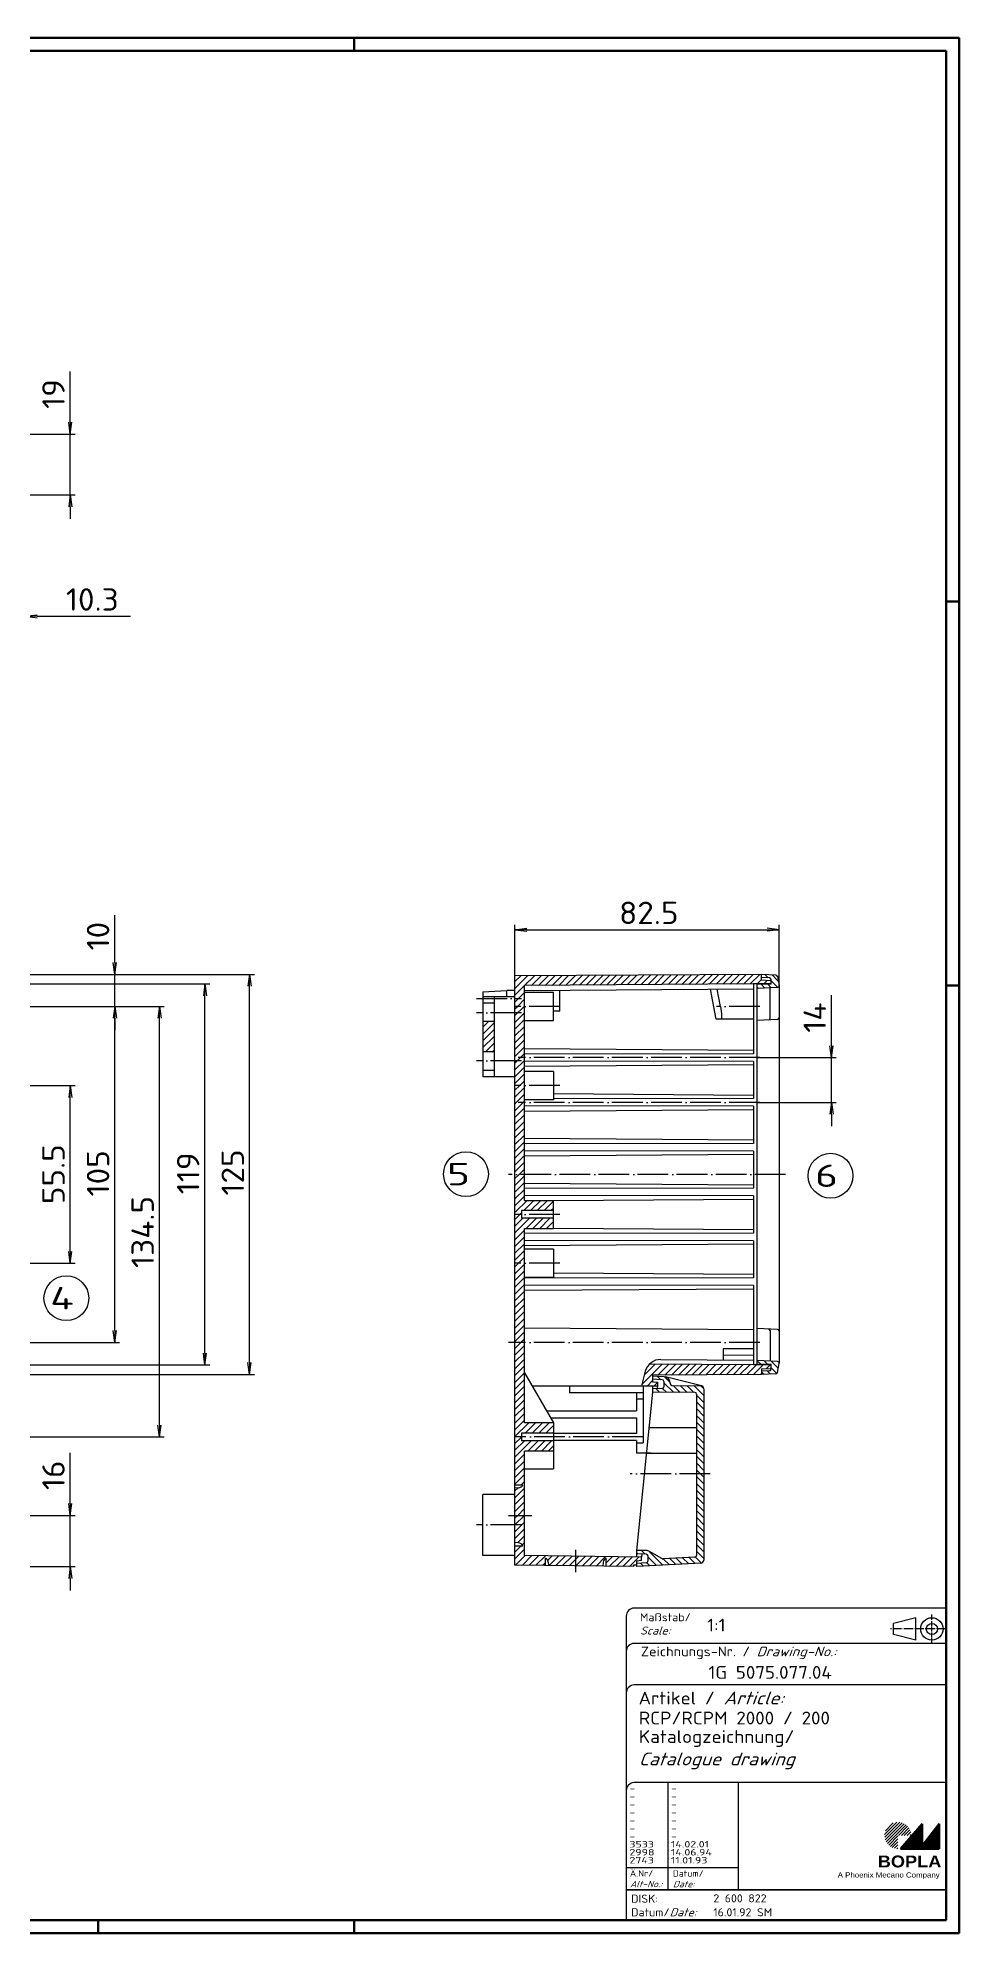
# Model space of a CAD drawing. Extents: x 1 to 840, y 1 to 593.
# Drawn here: x 552 to 840, y 1 to 593 of the extents above; entities that cross this region are included whole.
import ezdxf

# ---------------------------------------------------------------- set-up
doc = ezdxf.new("R2010")
doc.units = 0
doc.header["$LTSCALE"] = 0.4
doc.header["$MEASUREMENT"] = 0
doc.header["$PDMODE"] = 35
doc.header["$PDSIZE"] = -2
doc.linetypes.add('ACAD_ISO02W100', pattern=[15, 12, -3])
doc.linetypes.add('ACAD_ISO04W100', pattern=[30.5, 24, -3, 0.5, -3])
doc.layers.get('0').update_dxf_attribs({"linetype": 'CONTINUOUS'})
doc.layers.get('DEFPOINTS').update_dxf_attribs({"linetype": 'CONTINUOUS'})
doc.layers.add('1', color=7, linetype='CONTINUOUS')
doc.styles.get("Standard").update_dxf_attribs({"font": 'ISOCP.shx', "width": 1.2})
doc.styles.add('STD', font='isoct.shx')
doc.dimstyles.new('PHOENIX', dxfattribs={"dimtxt": 3.5, "dimasz": 3.72, "dimexe": 1.5, "dimexo": 0, "dimgap": 2, "dimtad": 1, "dimdsep": 46, "dimtxsty": 'STANDARD', "dimblk1": '_OPEN15', "dimblk2": '_OPEN15', "dimsah": 1, "dimcen": 0, "dimclrd": 1, "dimclre": 1, "dimclrt": 5, "dimadec": 0, "dimazin": 0, "dimtfac": 0.666667, "dimtmove": 0, "dimatfit": 0, "dimldrblk": '_OPEN15', "dimfxl": 1, "dimtolj": 1, "dimarcsym": 0})

# ---------------------------------------------------------------- blocks, each defined once
blk = doc.blocks.new('_OPEN15', base_point=(1, 0))
at = {"color": 0, "linetype": 'ByBlock'}
for p, q in [((1, 0), (0, 0.13)), ((0, 0), (1, 0)), ((1, 0), (0, -0.13))]:
    blk.add_line(p, q, dxfattribs=at)
blk = doc.blocks.new('*D2')
at = {"color": 1, "linetype": 'ByBlock'}
for p, q in [((562.32, 472.97), (562.32, 488.82)), ((515.4, 469.25), (563.82, 469.25)), ((562.32, 450.25), (562.32, 469.25)), ((538, 450.25), (563.82, 450.25)), ((562.32, 446.53), (562.32, 442.81))]:
    blk.add_line(p, q, dxfattribs=at)
at = {"layer": 'DEFPOINTS', "color": 0, "linetype": 'ByBlock'}
for p in [(515.4, 469.25), (562.32, 469.25), (538, 450.25)]:
    blk.add_point(p, dxfattribs=at)
at = {"color": 1, "linetype": 'ByBlock', "xscale": 3.72, "yscale": 3.72, "zscale": 3.72}
for p, rotation in [((562.32, 469.25), 270), ((562.32, 450.25), 90)]:
    blk.add_blockref('_OPEN15', p, dxfattribs=dict(at, rotation=rotation))
at = {"color": 5, "linetype": 'ByBlock', "insert": (557.07, 481.77), "char_height": 7, "attachment_point": 5, "rotation": 90}
blk.add_mtext('\\A1;19', dxfattribs=at)
blk = doc.blocks.new('*D9')
at = {"color": 1, "linetype": 'ByBlock'}
for p, q in [((548.25, 519.75), (548.25, 410.84)), ((538, 450.25), (538, 410.84)), ((534.28, 412.34), (530.56, 412.34)), ((538, 412.34), (548.25, 412.34)), ((551.97, 412.34), (581.13, 412.34))]:
    blk.add_line(p, q, dxfattribs=at)
at = {"layer": 'DEFPOINTS', "color": 0, "linetype": 'ByBlock'}
for p in [(548.25, 519.75), (538, 450.25), (548.25, 412.34)]:
    blk.add_point(p, dxfattribs=at)
at = {"color": 1, "linetype": 'ByBlock', "xscale": 3.72, "yscale": 3.72, "zscale": 3.72}
blk.add_blockref('_OPEN15', (538, 412.34), dxfattribs=at)
at = {"color": 1, "linetype": 'ByBlock', "xscale": 3.72, "yscale": 3.72, "zscale": 3.72, "rotation": 180}
blk.add_blockref('_OPEN15', (548.25, 412.34), dxfattribs=at)
at = {"color": 5, "linetype": 'ByBlock', "insert": (569.19, 417.59), "char_height": 7, "attachment_point": 5}
blk.add_mtext('\\A1;10.3', dxfattribs=at)
blk = doc.blocks.new('*D44')
at = {"color": 1, "linetype": 'ByBlock'}
for p, q in [((534.4, 265.73), (563.81, 265.73)), ((562.31, 213.95), (562.31, 262.01)), ((534.4, 210.23), (563.81, 210.23))]:
    blk.add_line(p, q, dxfattribs=at)
at = {"layer": 'DEFPOINTS', "color": 0, "linetype": 'ByBlock'}
for p in [(534.4, 265.73), (562.31, 265.73), (534.4, 210.23)]:
    blk.add_point(p, dxfattribs=at)
at = {"color": 1, "linetype": 'ByBlock', "xscale": 3.72, "yscale": 3.72, "zscale": 3.72}
for p, rotation in [((562.31, 265.73), 90), ((562.31, 210.23), 270)]:
    blk.add_blockref('_OPEN15', p, dxfattribs=dict(at, rotation=rotation))
at = {"color": 5, "linetype": 'ByBlock', "insert": (557.06, 238.06), "char_height": 7, "attachment_point": 5, "rotation": 90}
blk.add_mtext('\\A1;55.5', dxfattribs=at)
blk = doc.blocks.new('*D45')
at = {"color": 1, "linetype": 'ByBlock'}
for p, q in [((534, 290.48), (577.74, 290.48)), ((576.24, 189.2), (576.24, 286.76)), ((534, 185.48), (577.74, 185.48))]:
    blk.add_line(p, q, dxfattribs=at)
at = {"layer": 'DEFPOINTS', "color": 0, "linetype": 'ByBlock'}
for p in [(534, 290.48), (576.24, 290.48), (534, 185.48)]:
    blk.add_point(p, dxfattribs=at)
at = {"color": 1, "linetype": 'ByBlock', "xscale": 3.72, "yscale": 3.72, "zscale": 3.72}
for p, rotation in [((576.24, 290.48), 90), ((576.24, 185.48), 270)]:
    blk.add_blockref('_OPEN15', p, dxfattribs=dict(at, rotation=rotation))
at = {"color": 5, "linetype": 'ByBlock', "insert": (570.99, 238.33), "char_height": 7, "attachment_point": 5, "rotation": 90}
blk.add_mtext('\\A1;105', dxfattribs=at)
blk = doc.blocks.new('*D46')
at = {"color": 1, "linetype": 'ByBlock'}
for p, q in [((576.24, 304.2), (576.24, 318.92)), ((536, 300.48), (577.74, 300.48)), ((576.24, 290.48), (576.24, 300.48)), ((534, 290.48), (577.74, 290.48)), ((576.24, 286.76), (576.24, 283.04))]:
    blk.add_line(p, q, dxfattribs=at)
at = {"layer": 'DEFPOINTS', "color": 0, "linetype": 'ByBlock'}
for p in [(536, 300.48), (576.24, 300.48), (534, 290.48)]:
    blk.add_point(p, dxfattribs=at)
at = {"color": 1, "linetype": 'ByBlock', "xscale": 3.72, "yscale": 3.72, "zscale": 3.72}
for p, rotation in [((576.24, 300.48), 270), ((576.24, 290.48), 90)]:
    blk.add_blockref('_OPEN15', p, dxfattribs=dict(at, rotation=rotation))
at = {"color": 5, "linetype": 'ByBlock', "insert": (570.99, 312.43), "char_height": 7, "attachment_point": 5, "rotation": 90}
blk.add_mtext('\\A1;10', dxfattribs=at)
blk = doc.blocks.new('*D47')
at = {"color": 1, "linetype": 'ByBlock'}
for p, q in [((562.31, 135.2), (562.31, 151.05)), ((499, 131.48), (563.81, 131.48)), ((562.31, 115.48), (562.31, 131.48)), ((535.75, 115.48), (563.81, 115.48)), ((562.31, 111.76), (562.31, 108.04))]:
    blk.add_line(p, q, dxfattribs=at)
at = {"layer": 'DEFPOINTS', "color": 0, "linetype": 'ByBlock'}
for p in [(499, 131.48), (562.31, 131.48), (535.75, 115.48)]:
    blk.add_point(p, dxfattribs=at)
at = {"color": 1, "linetype": 'ByBlock', "xscale": 3.72, "yscale": 3.72, "zscale": 3.72}
for p, rotation in [((562.31, 131.48), 270), ((562.31, 115.48), 90)]:
    blk.add_blockref('_OPEN15', p, dxfattribs=dict(at, rotation=rotation))
at = {"color": 5, "linetype": 'ByBlock', "insert": (557.06, 144), "char_height": 7, "attachment_point": 5, "rotation": 90}
blk.add_mtext('\\A1;16', dxfattribs=at)
blk = doc.blocks.new('*D48')
at = {"color": 1, "linetype": 'ByBlock'}
for p, q in [((534, 290.48), (591.68, 290.48)), ((590.18, 159.7), (590.18, 286.76)), ((525.75, 155.98), (591.68, 155.98))]:
    blk.add_line(p, q, dxfattribs=at)
at = {"layer": 'DEFPOINTS', "color": 0, "linetype": 'ByBlock'}
for p in [(534, 290.48), (590.18, 290.48), (525.75, 155.98)]:
    blk.add_point(p, dxfattribs=at)
at = {"color": 1, "linetype": 'ByBlock', "xscale": 3.72, "yscale": 3.72, "zscale": 3.72}
for p, rotation in [((590.18, 290.48), 90), ((590.18, 155.98), 270)]:
    blk.add_blockref('_OPEN15', p, dxfattribs=dict(at, rotation=rotation))
at = {"color": 5, "linetype": 'ByBlock', "insert": (584.93, 220.02), "char_height": 7, "attachment_point": 5, "rotation": 90}
blk.add_mtext('\\A1;134.5', dxfattribs=at)
blk = doc.blocks.new('*D49')
at = {"color": 1, "linetype": 'ByBlock'}
for p, q in [((535, 297.48), (605.89, 297.48)), ((604.39, 182.2), (604.39, 293.76)), ((535, 178.48), (605.89, 178.48))]:
    blk.add_line(p, q, dxfattribs=at)
at = {"layer": 'DEFPOINTS', "color": 0, "linetype": 'ByBlock'}
for p in [(535, 297.48), (604.39, 297.48), (535, 178.48)]:
    blk.add_point(p, dxfattribs=at)
at = {"color": 1, "linetype": 'ByBlock', "xscale": 3.72, "yscale": 3.72, "zscale": 3.72}
for p, rotation in [((604.39, 297.48), 90), ((604.39, 178.48), 270)]:
    blk.add_blockref('_OPEN15', p, dxfattribs=dict(at, rotation=rotation))
at = {"color": 5, "linetype": 'ByBlock', "insert": (599.14, 238.33), "char_height": 7, "attachment_point": 5, "rotation": 90}
blk.add_mtext('\\A1;119', dxfattribs=at)
blk = doc.blocks.new('*D50')
at = {"color": 1, "linetype": 'ByBlock'}
for p, q in [((536, 300.48), (619.82, 300.48)), ((618.32, 179.2), (618.32, 296.76)), ((536, 175.48), (619.82, 175.48))]:
    blk.add_line(p, q, dxfattribs=at)
at = {"layer": 'DEFPOINTS', "color": 0, "linetype": 'ByBlock'}
for p in [(536, 300.48), (618.32, 300.48), (536, 175.48)]:
    blk.add_point(p, dxfattribs=at)
at = {"color": 1, "linetype": 'ByBlock', "xscale": 3.72, "yscale": 3.72, "zscale": 3.72}
for p, rotation in [((618.32, 300.48), 90), ((618.32, 175.48), 270)]:
    blk.add_blockref('_OPEN15', p, dxfattribs=dict(at, rotation=rotation))
at = {"color": 5, "linetype": 'ByBlock', "insert": (613.07, 238.6), "char_height": 7, "attachment_point": 5, "rotation": 90}
blk.add_mtext('\\A1;125', dxfattribs=at)
blk = doc.blocks.new('*D57')
at = {"color": 1, "linetype": 'ByBlock'}
for p, q in [((800.14, 278.2), (800.14, 293.95)), ((776.95, 274.48), (801.64, 274.48)), ((800.14, 260.48), (800.14, 274.48)), ((776.95, 260.48), (801.64, 260.48)), ((800.14, 256.76), (800.14, 253.04))]:
    blk.add_line(p, q, dxfattribs=at)
at = {"layer": 'DEFPOINTS', "color": 0, "linetype": 'ByBlock'}
for p in [(776.95, 274.48), (800.14, 274.48), (776.95, 260.48)]:
    blk.add_point(p, dxfattribs=at)
at = {"color": 1, "linetype": 'ByBlock', "xscale": 3.72, "yscale": 3.72, "zscale": 3.72}
for p, rotation in [((800.14, 274.48), 270), ((800.14, 260.48), 90)]:
    blk.add_blockref('_OPEN15', p, dxfattribs=dict(at, rotation=rotation))
at = {"color": 5, "linetype": 'ByBlock', "insert": (794.89, 286.95), "char_height": 7, "attachment_point": 5, "rotation": 90}
blk.add_mtext('\\A1;14', dxfattribs=at)
blk = doc.blocks.new('*D58')
at = {"color": 1, "linetype": 'ByBlock'}
for p, q in [((701.25, 299.98), (701.25, 315.94)), ((704.97, 314.44), (780.03, 314.44)), ((783.75, 296.91), (783.75, 315.94))]:
    blk.add_line(p, q, dxfattribs=at)
at = {"layer": 'DEFPOINTS', "color": 0, "linetype": 'ByBlock'}
for p in [(783.75, 314.44), (701.25, 299.98), (783.75, 296.91)]:
    blk.add_point(p, dxfattribs=at)
at = {"color": 1, "linetype": 'ByBlock', "xscale": 3.72, "yscale": 3.72, "zscale": 3.72, "rotation": 180}
blk.add_blockref('_OPEN15', (701.25, 314.44), dxfattribs=at)
at = {"color": 1, "linetype": 'ByBlock', "xscale": 3.72, "yscale": 3.72, "zscale": 3.72}
blk.add_blockref('_OPEN15', (783.75, 314.44), dxfattribs=at)
at = {"color": 5, "linetype": 'ByBlock', "insert": (743.06, 319.69), "char_height": 7, "attachment_point": 5}
blk.add_mtext('\\A1;82.5', dxfattribs=at)
blk = doc.blocks.new('*X66')
at = {"color": 0, "linetype": 'Continuous'}
for p, q in [((701.25, 296.08), (705.18, 300.01)), ((701.25, 298.2), (703.04, 299.99)), ((701.25, 293.96), (704.25, 296.96)), ((704.27, 296.98), (707.31, 300.02)), ((706.41, 296.99), (709.45, 300.03)), ((708.55, 297.01), (711.58, 300.05)), ((710.68, 297.02), (713.72, 300.06)), ((712.82, 297.04), (715.85, 300.07)), ((714.95, 297.05), (717.99, 300.09)), ((717.09, 297.07), (720.12, 300.1)), ((719.23, 297.08), (722.26, 300.12)), ((721.36, 297.1), (724.39, 300.13)), ((723.5, 297.11), (726.53, 300.14)), ((725.64, 297.13), (728.66, 300.16)), ((727.77, 297.14), (730.8, 300.17)), ((729.91, 297.16), (732.93, 300.19)), ((732.04, 297.17), (735.07, 300.2)), ((734.18, 297.19), (737.21, 300.21)), ((736.32, 297.2), (739.34, 300.23)), ((738.45, 297.22), (741.48, 300.24)), ((740.59, 297.23), (743.61, 300.25)), ((742.73, 297.25), (745.75, 300.27)), ((744.86, 297.26), (747.88, 300.28)), ((747, 297.28), (750.02, 300.3)), ((749.14, 297.29), (752.15, 300.31)), ((751.27, 297.31), (754.29, 300.32)), ((753.41, 297.32), (756.42, 300.34)), ((755.54, 297.34), (758.56, 300.35)), ((757.68, 297.35), (760.69, 300.37)), ((759.82, 297.37), (762.83, 300.38)), ((761.95, 297.38), (764.96, 300.39)), ((764.09, 297.4), (767.1, 300.41)), ((766.23, 297.41), (769.23, 300.42)), ((768.36, 297.43), (771.37, 300.44)), ((770.5, 297.44), (773.5, 300.45)), ((772.63, 297.46), (775.64, 300.46)), ((774.77, 297.47), (777.77, 300.48)), ((776.9, 297.48), (778.25, 298.83)), ((779.02, 297.48), (780.17, 298.63)), ((781.14, 297.48), (781.25, 297.59)), ((701.25, 291.84), (704.25, 294.84)), ((701.25, 287.59), (704.14, 290.48)), ((701.25, 289.71), (702.02, 290.48)), ((702.02, 290.48), (704.25, 292.71)), ((704.14, 290.48), (704.25, 290.59)), ((701.25, 285.47), (704.25, 288.47)), ((701.25, 283.35), (704.25, 286.35)), ((701.25, 281.23), (704.25, 284.23)), ((701.25, 279.11), (704.25, 282.11)), ((701.25, 276.99), (704.25, 279.99)), ((701.25, 274.86), (704.25, 277.86)), ((701.25, 272.74), (704.25, 275.74)), ((701.25, 270.62), (704.25, 273.62)), ((701.25, 268.5), (704.25, 271.5)), ((701.25, 266.38), (704.25, 269.38)), ((702.72, 265.73), (704.25, 267.26)), ((701.25, 264.26), (702.72, 265.73)), ((701.25, 262.14), (704.25, 265.14)), ((701.25, 260.02), (704.25, 263.02)), ((701.25, 257.89), (704.25, 260.89)), ((701.25, 255.77), (704.25, 258.77)), ((701.25, 253.65), (704.25, 256.65)), ((701.25, 251.53), (704.25, 254.53)), ((701.25, 249.41), (704.25, 252.41)), ((701.25, 247.29), (704.25, 250.29)), ((701.25, 245.17), (704.25, 248.17)), ((701.25, 243.04), (704.25, 246.04)), ((701.25, 240.92), (704.25, 243.92)), ((701.25, 238.8), (704.25, 241.8)), ((701.25, 236.68), (702.55, 237.98)), ((701.25, 234.56), (704.25, 237.56)), ((702.55, 237.98), (704.25, 239.68)), ((701.25, 232.44), (704.25, 235.44)), ((701.25, 230.32), (704.25, 233.32)), ((701.25, 228.2), (704.25, 231.2)), ((701.25, 226.07), (705.06, 229.88)), ((701.25, 223.95), (702.78, 225.48)), ((702.78, 225.48), (703.25, 225.95)), ((703.98, 226.68), (707.18, 229.88)), ((706.1, 226.68), (709.3, 229.88)), ((708.22, 226.68), (711.42, 229.88)), ((710.34, 226.68), (713.25, 229.59)), ((712.46, 226.68), (713.25, 227.47)), ((701.25, 219.71), (705.82, 224.28)), ((701.25, 221.83), (703.7, 224.28)), ((701.25, 217.59), (704.25, 220.59)), ((704.74, 221.08), (707.94, 224.28)), ((706.86, 221.08), (710.06, 224.28)), ((708.98, 221.08), (712.18, 224.28)), ((711.1, 221.08), (713.25, 223.23)), ((713.23, 221.08), (713.25, 221.1)), ((701.25, 215.47), (704.25, 218.47)), ((701.25, 213.35), (704.25, 216.35)), ((701.25, 211.23), (704.25, 214.23)), ((701.25, 209.1), (702.38, 210.23)), ((701.25, 206.98), (704.25, 209.98)), ((701.25, 204.86), (704.25, 207.86)), ((702.38, 210.23), (704.25, 212.1)), ((701.25, 202.74), (704.25, 205.74)), ((701.25, 200.62), (704.25, 203.62)), ((701.25, 198.5), (704.25, 201.5)), ((701.25, 196.38), (704.25, 199.38)), ((701.25, 194.25), (704.25, 197.25)), ((701.25, 192.13), (704.25, 195.13)), ((701.25, 190.01), (704.25, 193.01)), ((701.25, 187.89), (704.25, 190.89)), ((701.25, 185.77), (704.25, 188.77)), ((701.25, 183.65), (703.08, 185.48)), ((701.25, 181.53), (704.25, 184.53)), ((703.08, 185.48), (704.25, 186.65)), ((701.25, 179.41), (704.25, 182.41)), ((701.25, 177.28), (704.25, 180.28)), ((701.25, 175.16), (704.25, 178.16)), ((701.25, 173.04), (704.25, 176.04)), ((701.25, 170.92), (704.25, 173.92)), ((701.25, 168.8), (704.25, 171.8)), ((701.25, 166.68), (704.25, 169.68)), ((701.25, 164.56), (704.25, 167.56)), ((701.25, 162.43), (704.25, 165.43)), ((701.25, 160.31), (704.25, 163.31)), ((701.25, 158.19), (704.25, 161.19)), ((701.25, 156.07), (705.56, 160.38)), ((704.48, 157.18), (707.68, 160.38)), ((706.6, 157.18), (709.8, 160.38)), ((708.72, 157.18), (711.92, 160.38)), ((701.25, 153.95), (703.25, 155.95)), ((701.25, 151.83), (704.2, 154.78)), ((701.25, 149.71), (706.32, 154.78)), ((705.24, 151.58), (708.44, 154.78)), ((707.37, 151.58), (710.57, 154.78)), ((709.49, 151.58), (712.69, 154.78)), ((710.84, 157.18), (713.25, 159.59)), ((712.97, 157.18), (713.25, 157.46)), ((701.25, 147.59), (704.25, 150.59)), ((701.25, 145.46), (704.25, 148.46)), ((711.61, 151.58), (713.25, 153.22)), ((701.25, 143.34), (704.25, 146.34)), ((701.25, 141.22), (704.25, 144.22)), ((703.13, 140.98), (704.25, 142.1)), ((701.25, 139.1), (702.2, 140.05)), ((701.25, 136.98), (704.25, 139.98)), ((701.25, 134.86), (704.25, 137.86)), ((701.25, 132.74), (704.25, 135.74)), ((701.25, 130.61), (702.12, 131.48)), ((701.25, 128.49), (704.24, 131.48)), ((702.12, 131.48), (704.25, 133.61)), ((704.24, 131.48), (704.25, 131.49)), ((701.25, 126.37), (704.25, 129.37)), ((701.25, 124.25), (704.25, 127.25)), ((702.04, 122.92), (704.25, 125.13)), ((701.25, 120.01), (703.22, 121.98)), ((701.25, 117.89), (704.25, 120.89)), ((701.46, 115.98), (704.46, 118.98)), ((703.5, 122.26), (704.25, 123.01)), ((703.55, 115.95), (706.55, 118.95)), ((705.65, 115.92), (708.65, 118.92)), ((707.74, 115.89), (710.74, 118.89)), ((711.46, 117.49), (712.83, 118.86)), ((711.93, 115.84), (714.92, 118.83)), ((714.02, 115.81), (717.02, 118.8)), ((716.11, 115.78), (719.11, 118.78)), ((720.25, 117.8), (721.2, 118.75)), ((720.3, 115.72), (723.3, 118.72)), ((722.39, 115.69), (725.39, 118.69)), ((724.48, 115.67), (727.48, 118.66)), ((726.58, 115.64), (729.57, 118.63)), ((729.75, 116.69), (731.67, 118.6)), ((730.76, 115.58), (733.76, 118.58)), ((732.86, 115.55), (735.85, 118.55)), ((734.95, 115.52), (737.94, 118.52)), ((737.04, 115.5), (740.04, 118.49)), ((709.83, 115.86), (710.75, 116.78)), ((718.21, 115.75), (720.25, 117.8)), ((728.67, 115.61), (728.74, 115.67))]:
    blk.add_line(p, q, dxfattribs=at)
blk = doc.blocks.new('*X67')
at = {"color": 0, "linetype": 'Continuous'}
for p, q in [((744.57, 173.96), (744.25, 174.28)), ((746.81, 173.85), (745.75, 174.9)), ((750.73, 169.92), (747.75, 172.9)), ((749.74, 173.04), (747.99, 174.78)), ((752.87, 169.91), (750.71, 172.06)), ((755.01, 169.89), (752.85, 172.05)), ((757.15, 169.87), (754.99, 172.03)), ((760.25, 168.89), (757.13, 172.01)), ((760.25, 171.01), (759.27, 171.99)), ((744.31, 169.98), (744.25, 170.04)), ((746.45, 169.96), (745.37, 171.04)), ((748.59, 169.94), (747.38, 171.15)), ((760.25, 166.76), (757.95, 169.06)), ((760.25, 164.64), (757.95, 166.94)), ((760.25, 162.52), (757.95, 164.82)), ((760.25, 160.4), (757.95, 162.7)), ((760.25, 158.28), (757.95, 160.58)), ((760.25, 156.16), (757.95, 158.46)), ((760.25, 154.04), (757.95, 156.34)), ((760.25, 151.92), (757.95, 154.22)), ((760.25, 149.79), (757.95, 152.09)), ((760.25, 147.67), (757.95, 149.97)), ((760.25, 145.55), (757.95, 147.85)), ((759.2, 144.48), (757.95, 145.73)), ((760.25, 141.31), (757.95, 143.61)), ((760.25, 143.43), (759.2, 144.48)), ((760.25, 139.19), (757.95, 141.49)), ((760.25, 137.07), (757.95, 139.37)), ((760.25, 134.95), (757.95, 137.25)), ((760.25, 132.82), (757.95, 135.12)), ((760.25, 130.7), (757.95, 133)), ((760.25, 128.58), (757.95, 130.88)), ((760.25, 126.46), (757.95, 128.76)), ((760.25, 124.34), (757.95, 126.64)), ((760.25, 122.22), (757.95, 124.52)), ((739.68, 119.46), (739.25, 119.88)), ((741.91, 119.34), (740.78, 120.48)), ((745.45, 115.81), (742.75, 118.5)), ((747.47, 115.91), (743.07, 120.3)), ((759.53, 116.57), (757.63, 118.47)), ((760.25, 120.1), (757.95, 122.4)), ((760.25, 117.97), (757.95, 120.27)), ((739.4, 115.49), (739.25, 115.64)), ((741.42, 115.59), (740.47, 116.54)), ((743.43, 115.7), (742.45, 116.68)), ((749.48, 116.02), (747.58, 117.92)), ((751.5, 116.12), (749.59, 118.03)), ((753.51, 116.23), (751.61, 118.13)), ((755.53, 116.33), (753.63, 118.24)), ((757.54, 116.44), (755.64, 118.34))]:
    blk.add_line(p, q, dxfattribs=at)
blk = doc.blocks.new('*X68')
at = {"color": 0, "linetype": 'Continuous'}
for p, q in [((691.25, 283.96), (693.02, 285.73)), ((691.25, 281.84), (694.75, 285.34)), ((691.25, 279.71), (694.75, 283.21)), ((691.25, 277.59), (694.75, 281.09)), ((692.01, 276.23), (694.75, 278.97)), ((694.13, 276.23), (694.75, 276.85))]:
    blk.add_line(p, q, dxfattribs=at)
blk = doc.blocks.new('*X69')
at = {"color": 0, "linetype": 'Continuous'}
for p, q in [((778.14, 178.58), (776.95, 179.77)), ((780.26, 178.58), (779.07, 179.77)), ((783.48, 177.48), (781.31, 179.65)), ((779.07, 175.52), (778.25, 176.34)), ((781.09, 175.63), (780.14, 176.58)), ((783.03, 175.8), (781.25, 177.59))]:
    blk.add_line(p, q, dxfattribs=at)
blk = doc.blocks.new('*X70')
at = {"color": 0, "linetype": 'Continuous'}
for p, q in [((777.29, 296.1), (776.95, 296.44)), ((779.31, 296.2), (778.13, 297.38)), ((780.38, 299.37), (779.33, 300.42)), ((781.32, 296.31), (780.25, 297.38)), ((783.33, 296.42), (781.25, 298.5)), ((783.5, 298.37), (781.57, 300.31))]:
    blk.add_line(p, q, dxfattribs=at)
blk = doc.blocks.new('*X71')
at = {"color": 0, "linetype": 'Continuous'}
for p, q in [((740.84, 172.33), (747.19, 178.68)), ((741.62, 175.23), (745.09, 178.7)), ((745.91, 175.27), (749.3, 178.67)), ((748.04, 175.29), (751.41, 178.65)), ((750.18, 175.3), (753.51, 178.64)), ((752.31, 175.31), (755.62, 178.62)), ((754.45, 175.33), (757.73, 178.61)), ((756.58, 175.34), (759.83, 178.59)), ((758.72, 175.35), (761.94, 178.58)), ((760.85, 175.37), (764.05, 178.56)), ((762.99, 175.38), (766.15, 178.55)), ((765.12, 175.4), (768.26, 178.53)), ((767.26, 175.41), (770.37, 178.52)), ((769.39, 175.42), (772.47, 178.5)), ((771.53, 175.44), (774.58, 178.49)), ((773.66, 175.45), (776.69, 178.48)), ((775.8, 175.46), (778.81, 178.48)), ((779.76, 177.31), (780.93, 178.48)), ((742.62, 171.98), (744.25, 173.61)), ((744.74, 171.98), (745.75, 172.99)), ((777.93, 175.48), (778.25, 175.8))]:
    blk.add_line(p, q, dxfattribs=at)
blk = doc.blocks.new('PH_GRPBLK')
at = {"layer": 'DEFPOINTS', "color": 0, "linetype": 'ACAD_ISO02W100'}
blk.add_point((0, 0), dxfattribs=at)

msp = doc.modelspace()

# ---------------------------------------------------------------- hatches: boundary and pattern name
at = {"linetype": 'Continuous', "lineweight": 25}
h = msp.add_hatch(dxfattribs=at)
h.set_pattern_fill('_U', color=1, scale=0.65, angle=45, style=0, pattern_type=0)
h.set_pattern_definition([(45, (421, -32.08885), (-0.4596194, 0.4596194), [])])
edge = h.paths.add_edge_path(flags=0)
edge.add_line((820.883, 27.365), (820.883, 31.515))
edge.add_line((820.883, 31.515), (825.033, 31.515))
edge.add_arc((820.883, 31.515), 4.15, 0, 270)
h = msp.add_hatch(dxfattribs=at)
h.set_pattern_fill('_U', color=1, scale=0.1, angle=45, style=0, pattern_type=0)
h.set_pattern_definition([(45, (421, -32.08885), (-0.070710678, 0.070710678), [])])
h.paths.add_polyline_path([(828.433, 35.165), (821.733, 27.365), (833.733, 27.365), (833.733, 35.165), (828.433, 28.265)], flags=0)

# ---------------------------------------------------------------- linework, layer by layer
at = {"color": 1, "linetype": 'Continuous', "lineweight": 50}
for p, q in [((1, 593), (840, 593)), ((651, 589), (651, 593)), ((840, 593), (840, 1)), ((836, 417), (840, 417)), ((836, 297), (840, 297)), ((840, 1), (1, 1)), ((571, 5), (571, 1)), ((651, 5), (651, 1))]:
    msp.add_line(p, q, dxfattribs=at)
at = {"color": 3, "linetype": 'Continuous', "lineweight": 50}
for p, q in [((20, 589), (836, 589)), ((836, 589), (836, 5)), ((836, 5), (20, 5))]:
    msp.add_line(p, q, dxfattribs=at)
at = {"color": 1, "linetype": 'Continuous'}
for p, q in [((836, 417), (840, 417)), ((749, 48), (749, 14.5)), ((736, 21.5), (771, 21.5)), ((571, 5), (571, 1))]:
    msp.add_line(p, q, dxfattribs=at)
at = {"color": 5, "linetype": 'Continuous'}
for p, q in [((836, 102.5), (738.5, 102.5)), ((736, 100), (736, 5)), ((826.5, 99.5), (819.5, 97.75)), ((819.5, 94.25), (819.5, 97.75)), ((826.5, 92.5), (826.5, 99.5)), ((836, 91.5), (738.5, 91.5)), ((826.5, 92.5), (819.5, 94.25)), ((836, 78.5), (738.5, 78.5)), ((836, 48), (738.5, 48)), ((771, 48), (771, 14.5))]:
    msp.add_line(p, q, dxfattribs=at)
at = {"color": 1, "linetype": 'ACAD_ISO04W100', "ltscale": 0.282258}
msp.add_line((836, 96), (818.5, 96), dxfattribs=at)
at = {"color": 1, "linetype": 'ACAD_ISO04W100', "ltscale": 0.145161}
msp.add_line((831.5, 91.5), (831.5, 100.5), dxfattribs=at)
at = {"color": 7, "linetype": 'Continuous', "lineweight": 50}
for p, q in [((828.433, 35.165), (821.733, 27.365)), ((828.433, 28.265), (828.433, 35.165)), ((833.733, 35.165), (828.433, 28.265)), ((833.733, 27.365), (833.733, 35.165)), ((821.733, 27.365), (833.733, 27.365))]:
    msp.add_line(p, q, dxfattribs=at)
at = {"color": 5, "linetype": 'Continuous', "lineweight": 35}
msp.add_line((736, 14.5), (836, 14.5), dxfattribs=at)
at = {"color": 5, "linetype": 'Continuous'}
for radius in [3.5, 1.75]:
    msp.add_circle((831.5, 96), radius, dxfattribs=at)
for centre in [(738.5, 100), (738.5, 89), (738.5, 76), (738.5, 45.5)]:
    msp.add_arc(centre, 2.5, 90, 180, dxfattribs=at)
at = {"layer": '1', "color": 7, "linetype": 'Continuous'}
for p, q in [((778.25, 300.48), (701.25, 299.98)), ((701.25, 115.98), (701.25, 299.98)), ((775.75, 297.48), (704.25, 296.98)), ((704.25, 229.88), (704.25, 296.98)), ((781.25, 297.48), (775.75, 297.48)), ((775.75, 297.48), (775.75, 286.48)), ((777.05, 297.48), (776.95, 297.38)), ((781.25, 297.38), (776.95, 297.38)), ((776.95, 178.58), (776.95, 297.38)), ((783.276, 296.411), (776.95, 296.08)), ((777.85, 297.48), (777.95, 297.38)), ((778.25, 298.73), (778.25, 300.48)), ((782.777, 300.243), (778.25, 300.48)), ((780.776, 299.348), (778.25, 299.48)), ((778.25, 298.73), (781.25, 298.58)), ((780.921, 286.763), (780.921, 296.288)), ((781.25, 297.38), (781.25, 298.848)), ((781.25, 297.38), (781.25, 298.58)), ((783.243, 299.83), (783.742, 296.998)), ((783.75, 296.911), (783.75, 179.049)), ((691.25, 294.98), (698.75, 295.48)), ((691.25, 294.98), (691.25, 268.48)), ((700.75, 293.48), (691.25, 293.48)), ((694.75, 291.48), (691.25, 291.48)), ((694.75, 293.48), (694.75, 268.48)), ((701.25, 295.48), (698.75, 295.48)), ((698.75, 293.48), (698.75, 295.48)), ((704.25, 295.48), (775.75, 295.98)), ((704.25, 294.88), (713.25, 294.88)), ((713.25, 286.08), (713.25, 294.88)), ((715.25, 288.98), (715.25, 295.557)), ((764.11, 286.48), (762.312, 295.886)), ((765.455, 290.48), (764.401, 295.901)), ((694.75, 285.73), (691.25, 285.73)), ((704.25, 286.08), (713.25, 286.08)), ((715.25, 288.98), (713.25, 288.98)), ((775.75, 286.48), (764.11, 286.48)), ((783.276, 286.411), (776.95, 286.08)), ((694.75, 276.23), (691.25, 276.23)), ((775.75, 276.68), (704.25, 277.18)), ((775.75, 275.68), (704.25, 275.58)), ((775.75, 273.28), (704.25, 273.38)), ((775.75, 276.68), (775.75, 275.68)), ((775.75, 273.28), (775.75, 272.28)), ((694.75, 270.48), (691.25, 270.48)), ((700.75, 268.48), (691.25, 268.48)), ((704.25, 271.78), (775.75, 272.28)), ((713.25, 270.13), (704.25, 270.13)), ((713.25, 270.13), (713.25, 261.33)), ((713.25, 261.33), (704.25, 261.33)), ((775.75, 262.68), (713.25, 263.117)), ((775.75, 261.68), (713.25, 261.592)), ((775.75, 262.68), (775.75, 261.68)), ((775.75, 259.28), (704.25, 259.38)), ((704.25, 257.78), (775.75, 258.28)), ((775.75, 259.28), (775.75, 258.28)), ((775.75, 248.68), (704.25, 249.18)), ((775.75, 248.68), (775.75, 247.68)), ((775.75, 247.68), (704.25, 247.58)), ((775.75, 245.28), (704.25, 245.38)), ((704.25, 243.78), (775.75, 244.28)), ((775.75, 245.28), (775.75, 244.28)), ((775.75, 234.68), (704.25, 235.18)), ((775.75, 233.68), (704.25, 233.58)), ((775.75, 231.28), (704.25, 231.38)), ((775.75, 234.68), (775.75, 233.68)), ((775.75, 231.28), (775.75, 230.28)), ((703.25, 226.68), (703.25, 224.28)), ((713.25, 226.68), (703.25, 226.68)), ((704.25, 229.88), (713.25, 229.88)), ((713.25, 229.843), (775.75, 230.28)), ((713.25, 221.08), (713.25, 229.88)), ((713.25, 224.28), (703.25, 224.28)), ((704.25, 160.38), (704.25, 221.08)), ((704.25, 221.08), (713.25, 221.08)), ((775.75, 219.68), (704.25, 219.58)), ((775.75, 220.68), (713.25, 221.117)), ((775.75, 220.68), (775.75, 219.68)), ((775.75, 217.28), (704.25, 217.38)), ((704.25, 215.78), (775.75, 216.28)), ((713.25, 214.63), (704.25, 214.63)), ((713.25, 214.63), (713.25, 205.83)), ((775.75, 217.28), (775.75, 216.28)), ((713.25, 205.83), (704.25, 205.83)), ((775.75, 205.68), (704.25, 205.58)), ((775.75, 203.28), (704.25, 203.38)), ((704.25, 201.78), (775.75, 202.28)), ((775.75, 206.68), (713.25, 207.117)), ((775.75, 206.68), (775.75, 205.68)), ((775.75, 203.28), (775.75, 202.28)), ((775.75, 189.48), (704.25, 189.98)), ((775.75, 189.48), (775.75, 178.48)), ((783.276, 189.548), (776.95, 189.88)), ((780.921, 189.197), (780.921, 179.672)), ((775.75, 178.48), (743.239, 178.709)), ((746.82, 180.184), (775.75, 179.98)), ((766.25, 183.48), (766.25, 180.047)), ((775.75, 183.48), (766.25, 183.48)), ((775.75, 181.48), (766.25, 181.413)), ((781.25, 178.48), (775.75, 178.48)), ((783.276, 179.548), (776.95, 179.88)), ((777.05, 178.48), (776.95, 178.58)), ((781.25, 178.58), (776.95, 178.58)), ((777.85, 178.48), (777.95, 178.58)), ((781.25, 177.38), (781.25, 178.58)), ((783.243, 176.13), (783.742, 178.962)), ((704.25, 175.968), (713.25, 160.38)), ((706.553, 171.98), (745.75, 171.98)), ((718.25, 171.98), (718.25, 169.78)), ((741.955, 176.478), (740.75, 171.98)), ((741.25, 171.98), (741.25, 154.151)), ((778.25, 175.48), (744.25, 175.262)), ((744.25, 175.262), (744.25, 173.23)), ((747.857, 174.792), (744.25, 174.981)), ((747.278, 173.822), (744.25, 173.981)), ((744.25, 173.23), (745.75, 173.08)), ((744.252, 171.98), (744.252, 169.981)), ((745.75, 171.98), (745.664, 171.055)), ((745.75, 173.08), (745.75, 171.98)), ((747.752, 173.323), (747.752, 171.639)), ((759.491, 171.96), (748.231, 174.737)), ((749.752, 172.795), (749.752, 172.568)), ((750.248, 172.068), (759.261, 171.989)), ((778.25, 177.23), (781.25, 177.38)), ((778.25, 177.23), (778.25, 175.48)), ((780.776, 176.612), (778.25, 176.48)), ((782.777, 175.717), (778.25, 175.48)), ((781.25, 177.38), (781.25, 177.112)), ((741.25, 169.78), (718.25, 169.78)), ((739.25, 169.78), (739.25, 164.18)), ((741.25, 167.78), (739.25, 167.78)), ((744.252, 169.981), (739.252, 120.481)), ((747.278, 171.139), (744.252, 170.981)), ((757.456, 169.866), (744.252, 169.981)), ((757.952, 169.366), (757.952, 118.938)), ((760.252, 170.99), (760.252, 117.53)), ((713.25, 160.38), (704.25, 160.38)), ((711.056, 164.18), (739.25, 164.18)), ((712.326, 161.98), (739.25, 161.98)), ((713.25, 160.38), (713.25, 145.98)), ((739.25, 161.98), (739.25, 157.08)), ((703.25, 157.18), (703.25, 154.78)), ((713.25, 157.18), (703.25, 157.18)), ((713.25, 154.78), (703.25, 154.78)), ((739.25, 157.08), (713.25, 157.08)), ((739.25, 154.88), (713.25, 154.88)), ((739.25, 154.88), (739.25, 150.909)), ((739.25, 154.151), (741.25, 154.151)), ((743.141, 158.981), (757.952, 158.981)), ((704.25, 118.98), (704.25, 151.58)), ((713.25, 151.58), (704.25, 151.58)), ((704.25, 145.98), (713.25, 145.98)), ((691.25, 118.98), (691.25, 137.98)), ((700.75, 137.98), (691.25, 137.98)), ((701.25, 140.98), (703.65, 140.98)), ((702.399, 140.07), (701.25, 139.97)), ((700.75, 118.98), (691.25, 118.98)), ((702.399, 122.889), (701.25, 122.99)), ((701.25, 121.98), (703.65, 121.98)), ((740.75, 118.48), (704.25, 118.98)), ((742.252, 120.481), (739.252, 120.481)), ((739.252, 120.481), (739.252, 118.5)), ((742.278, 119.322), (739.252, 119.481)), ((740.836, 119.398), (740.75, 118.48)), ((740.75, 117.38), (740.75, 118.48)), ((742.752, 118.823), (742.752, 117.139)), ((747.125, 117.977), (743.252, 120.213)), ((757.478, 118.439), (747.401, 117.911)), ((738.25, 115.48), (701.25, 115.98)), ((710.75, 115.852), (710.75, 118.123)), ((711.659, 116.872), (711.75, 115.838)), ((728.841, 116.872), (728.73, 115.609)), ((729.75, 115.595), (729.75, 118.123)), ((739.252, 115.98), (738.25, 115.98)), ((738.25, 115.98), (738.25, 115.48)), ((740.75, 117.38), (739.252, 117.23)), ((739.252, 117.23), (739.252, 115.481)), ((742.278, 116.639), (739.252, 116.481)), ((759.304, 116.532), (739.252, 115.481))]:
    msp.add_line(p, q, dxfattribs=at)
at = {"layer": '1', "color": 1, "linetype": 'ACAD_ISO04W100'}
for p, q in [((689.25, 292.98), (703.25, 292.98)), ((715.25, 290.48), (701.25, 290.48)), ((777.75, 290.48), (764.25, 290.48)), ((703.25, 288.48), (689.25, 288.48)), ((703.25, 273.48), (689.25, 273.48)), ((777.75, 274.48), (702.25, 274.48)), ((715.25, 265.73), (701.25, 265.73)), ((777.75, 260.48), (702.25, 260.48)), ((785.75, 237.98), (699.25, 237.98)), ((715.25, 225.48), (701.25, 225.48)), ((715.25, 210.23), (701.25, 210.23)), ((777.75, 185.48), (699.25, 185.48)), ((741.25, 155.98), (701.25, 155.98)), ((762.252, 144.481), (737.252, 144.481)), ((699.25, 131.48), (706.54, 131.48)), ((703.25, 128.48), (689.25, 128.48)), ((720.25, 113.723), (720.25, 120.761))]:
    msp.add_line(p, q, dxfattribs=at)
at = {"layer": '1', "color": 1, "linetype": 'Continuous'}
for p, q in [((775.75, 286.48), (775.75, 276.68)), ((775.75, 272.28), (775.75, 262.68)), ((775.75, 258.28), (775.75, 248.68)), ((775.75, 244.28), (775.75, 234.68)), ((775.75, 230.28), (775.75, 220.68)), ((775.75, 216.28), (775.75, 206.68)), ((775.75, 202.28), (775.75, 189.48)), ((743.781, 150.909), (739.25, 150.909)), ((742.326, 150.91), (757.952, 150.91))]:
    msp.add_line(p, q, dxfattribs=at)
for centre in [(685.932, 238.084), (799.842, 237.577), (561.096, 199.322)]:
    msp.add_circle(centre, 7, dxfattribs=at)
at = {"layer": '1', "color": 7, "linetype": 'Continuous'}
for centre, radius, start, end in [((780.75, 298.848), 0.5, 0, 87), ((782.751, 299.743), 0.5, 10, 87), ((783.25, 296.911), 0.5, 273, 10), ((700.75, 293.98), 0.5, 270, 0), ((780.421, 286.763), 0.5, 273, 0), ((783.25, 286.911), 0.5, 273, 0), ((700.75, 267.98), 0.5, 0, 90), ((780.421, 189.197), 0.5, 0, 87), ((783.25, 189.049), 0.5, 0, 87), ((746.785, 175.184), 5, 89.596515, 165), ((783.25, 179.049), 0.5, 350, 87), ((747.252, 173.323), 0.5, 0, 87), ((747.752, 172.795), 2, 0, 87), ((750.252, 172.568), 0.5, 180, 269.5), ((759.252, 170.99), 1, 0, 89.5), ((780.75, 177.112), 0.5, 273, 0), ((782.751, 176.216), 0.5, 273, 350), ((747.252, 171.639), 0.5, 273, 0), ((757.452, 169.366), 0.5, 0, 89.5), ((700.75, 138.48), 0.5, 270, 0), ((702.269, 141.565), 1.5, 275, 337.050305), ((700.75, 118.48), 0.5, 0, 90), ((702.269, 121.395), 1.5, 22.949695, 85), ((742.252, 118.481), 2, 60, 90), ((742.252, 118.823), 0.5, 0, 87), ((757.452, 118.938), 0.5, 273, 0), ((710.165, 116.742), 1.5, 5, 67.050305), ((730.335, 116.742), 1.5, 112.949695, 175), ((742.252, 117.139), 0.5, 273, 0), ((747.375, 118.41), 0.5, 240, 273), ((759.252, 117.53), 1, 273, 0)]:
    msp.add_arc(centre, radius, start, end, dxfattribs=at)
msp.add_open_spline([(765.455, 290.48), (765.549, 289.58), (765.753, 288.288), (765.747, 287.015), (765.822, 286.48), (765.436, 286.48)], degree=3, knots=[0, 0, 0, 0, 2.8437184, 2.8437184, 4.05662, 4.05662, 4.05662, 4.05662], dxfattribs=at)

# ---------------------------------------------------------------- block references
at = {"color": 1, "linetype": 'Continuous', "lineweight": 25}
msp.add_blockref('PH_GRPBLK', (821.733, 27.365), dxfattribs=at)
at = {"color": 7, "linetype": 'Continuous', "lineweight": 50}
msp.add_blockref('PH_GRPBLK', (821.733, 27.365), dxfattribs=at)
at = {"color": 5, "linetype": 'Continuous', "lineweight": 35}
msp.add_blockref('PH_GRPBLK', (736, 14.5), dxfattribs=at)
at = {"layer": '1', "color": 1, "linetype": 'Continuous'}
for name in ['*X66', '*X70', '*X68', '*X71', '*X69', '*X67']:
    msp.add_blockref(name, (0, 0), dxfattribs=at)

# ---------------------------------------------------------------- texts
at = {"color": 1, "linetype": 'Continuous', "width": 1.5}
for s, p in [('-', (737, 45.25)), ('-', (737, 42.75)), ('-', (750, 45.25)), ('-', (750, 42.75)), ('-', (737, 40.25)), ('-', (737, 37.75)), ('-', (737, 35.25)), ('-', (750, 40.25)), ('-', (750, 37.75)), ('-', (750, 35.25)), ('-', (737, 32.75)), ('-', (737, 30.25)), ('3533', (737, 27.75)), ('14.02.01', (750, 27.75)), ('-', (750, 32.75)), ('-', (750, 30.25)), ('2998', (737, 25.25)), ('2743', (737, 22.75)), ('14.06.94', (750, 25.25)), ('11.01.93', (750, 22.75))]:
    msp.add_text(s, height=2, dxfattribs=at).set_placement(p)
at = {"color": 5, "linetype": 'Continuous', "lineweight": 35, "attachment_point": 7}
for s, insert, char_height in [('{\\C1;Maßstab/\\P\\Q20;Scale:}', (740.294, 94.247), 2.5), ('{\\C7;1:1}', (761.307, 95.199), 4), ('Zeichnungs-Nr. / {\\Q20;Drawing-No.:}', (740.57, 86.578), 3), ('{\\C7;1G 5075.077.04}', (761.681, 80.436), 4), ('{\\C7;Artikel / \\Q20;Article:}', (739.88, 72.429), 4), ('{\\C7;RCP/RCPM 2000 / 200}', (739.93, 66.181), 4), ('{\\C7;Katalogzeichnung/}', (739.93, 59.181), 4), ('{\\Q20;\\C7;Catalogue drawing}', (739.93, 52.181), 4), ('{\\C1;Ä.Nr/\\P\\Q20;Alt-No.:}', (737.168, 15.323), 2), ('{\\C1;Datum/\\P\\Q20;Date:}', (750.592, 15.323), 2), ('DISK:', (737.529, 10.495), 2.5), ('2 600 822', (763.218, 10.606), 2.5), ('Datum/{\\Q20;Date:}', (737.529, 6.249), 2.5), ('16.01.92 SM', (763.218, 6.249), 2.5)]:
    msp.add_mtext(s, dxfattribs=dict(at, insert=insert, char_height=char_height))
at = {"color": 7, "linetype": 'Continuous', "lineweight": 50, "insert": (814.566, 21.465), "char_height": 3.7, "attachment_point": 7, "line_spacing_factor": 1.135135}
msp.add_mtext('{\\fArial|b1|i0|c0|p34;\\W1.1;BOPLA}', dxfattribs=at)
at = {"color": 7, "linetype": 'Continuous', "lineweight": 50, "insert": (802.084, 17.883), "char_height": 1.6, "attachment_point": 7}
msp.add_mtext('{\\fArial|b0|i0|c0|p34;\\W1.1;\\C1;A Phoenix Mecano Company}', dxfattribs=at)
at = {"layer": '1', "color": 5, "linetype": 'Continuous', "style": 'STD', "width": 1.575}
for s, p in [('5', (680, 234.584)), ('6', (795, 234.077)), ('4', (556, 195.822))]:
    msp.add_text(s, height=7, dxfattribs=at).set_placement(p)

# ---------------------------------------------------------------- dimensions: what is measured, and where the dimension line sits
at = {"layer": '1', "color": 7, "linetype": 'Continuous'}
dim = msp.add_linear_dim(base=(548.25, 412.343), p1=(538, 450.25), p2=(548.25, 519.75), text='10.3', dimstyle='PHOENIX', override={"dimtxt": 7, "dimgap": 1.75, "dimdec": 0}, dxfattribs=at)
dim.commit()
dim.dimension.update_dxf_attribs({"geometry": '*D9', "text_midpoint": (569.188, 412.343), "dimtype": 160})
for base, p1, p2, picture, middle in [((562.321, 469.25), (538, 450.25), (515.4, 469.25), '*D2', (562.321, 481.77)), ((576.244, 300.48), (534, 290.48), (536, 300.48), '*D46', (576.244, 312.433)), ((604.388, 297.48), (535, 178.48), (535, 297.48), '*D49', (604.388, 238.33)), ((618.324, 300.48), (536, 175.48), (536, 300.48), '*D50', (618.324, 238.603)), ((590.18, 290.48), (525.75, 155.98), (534, 290.48), '*D48', (590.18, 220.022)), ((576.244, 290.48), (534, 185.48), (534, 290.48), '*D45', (576.244, 238.33)), ((800.136, 274.48), (776.95, 260.48), (776.95, 274.48), '*D57', (800.136, 286.95)), ((562.309, 265.73), (534.4, 210.23), (534.4, 265.73), '*D44', (562.309, 238.056)), ((562.309, 131.48), (535.75, 115.48), (499, 131.48), '*D47', (562.309, 143.999))]:
    dim = msp.add_linear_dim(base=base, p1=p1, p2=p2, angle=90, dimstyle='PHOENIX', override={"dimtxt": 7, "dimgap": 1.75}, dxfattribs=at)
    dim.commit()
    dim.dimension.update_dxf_attribs({"geometry": picture, "text_midpoint": middle, "dimtype": 160})
dim = msp.add_linear_dim(base=(783.75, 314.436), p1=(701.25, 299.98), p2=(783.75, 296.911), dimstyle='PHOENIX', override={"dimtxt": 7, "dimgap": 1.75}, dxfattribs=at)
dim.commit()
dim.dimension.update_dxf_attribs({"geometry": '*D58', "text_midpoint": (743.059, 314.436), "dimtype": 160})

doc.saveas('drawing.dxf')
